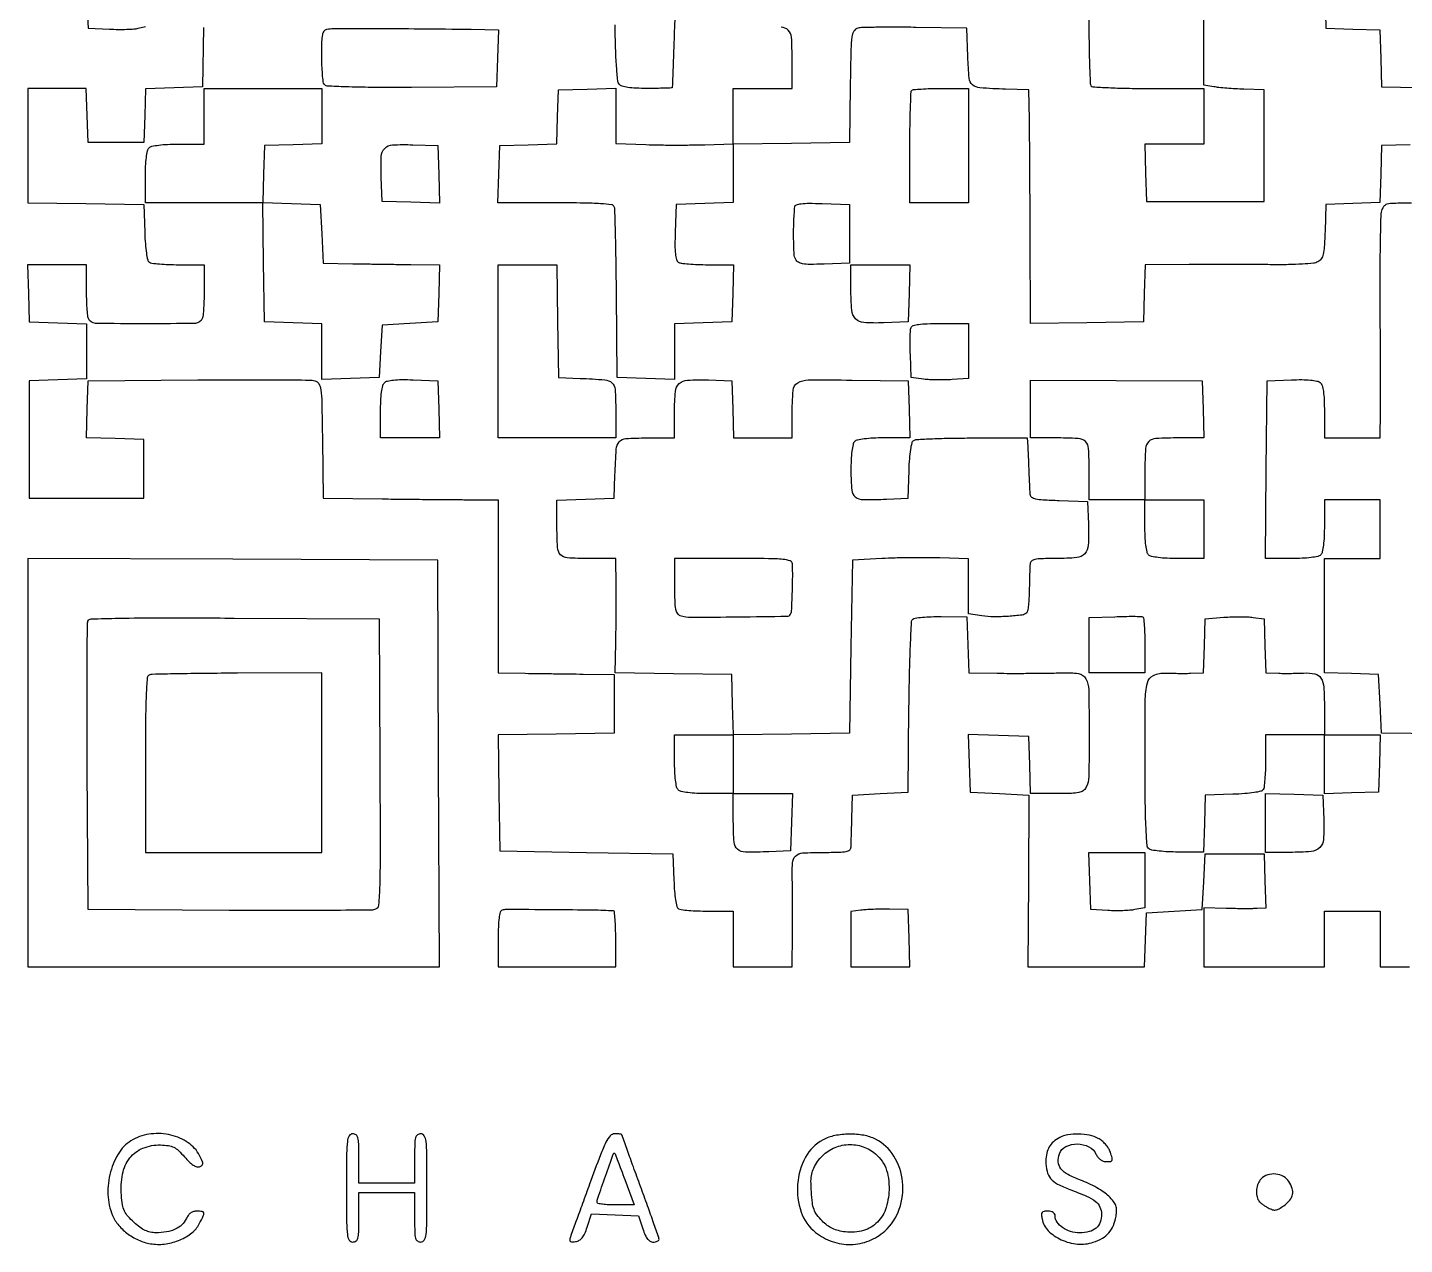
# Model space of a CAD drawing. Extents: x 156 to 936, y 100 to 969.
# Drawn here: x 155.9 to 600.9, y 100.2 to 493.7 of the extents above; entities that cross this region are included whole.
import ezdxf

# ---------------------------------------------------------------- set-up
doc = ezdxf.new("R2010")
doc.units = 0

msp = doc.modelspace()

# ---------------------------------------------------------------- linework, layer by layer
for points in [[(365.5, 512.5), (364.944016, 493.5, -0.000919), (364.716886, 486.197375, -0.001503), (364.49436, 480.007812, -0.000154), (364.277205, 474.478061, -0.15636), (364.194016, 474.25, -0.222372), (363.995595, 474.148409, -0.001153), (361.74296, 474.073438, -0.004771), (359.156368, 474.018021, -0.00297), (356.122445, 474, -0.010751), (352.551256, 474.076799, -0.025861), (349.918769, 474.326878, -0.032969), (348.059818, 474.727643, -0.151089), (347.146237, 475.323796, -0.150078), (346.652029, 476.509893, -0.006421), (346.267561, 481.0752, -0.009449), (345.958517, 486.981462, -0.004527), (345.773792, 494.573796)], [(175, 503), (175.5, 493.5), (182.400991, 493.179488, 0.009102), (185.215284, 493.100085, 0.009771), (187.964837, 493.126311, 0.009381), (190.321912, 493.23916, 0.044856), (191.650991, 493.44854), (194, 494.038104)], [(575.213788, 503.25), (575.5, 493.5), (584.212982, 493.211607), (592.925964, 492.923214), (593.212982, 483.711607), (593.5, 474.5), (611.926619, 474.226758, 0.003139)], [(498.829153, 499.225996, -0.002493), (498.906224, 492.638795, 0.00301), (498.989329, 486.112148, 0.004639), (499.147529, 480.469485, 0.001633), (499.344525, 475.616917, 0.128128), (499.568729, 474.888795, 0.244469), (500.170805, 474.529781, 0.002531), (505.226839, 474.261083, 0.007373), (511.141981, 474.064122, 0.004635), (518.059017, 474), (536, 474), (536, 465), (536, 456), (526.462474, 456), (516.924948, 456), (517.212474, 446.75), (517.5, 437.5), (536.5, 437.5), (555.5, 437.5), (555.5, 455.5), (555.5, 473.5), (549, 473.745913, -0.005727), (546.273082, 473.880374, -0.005167), (543.454687, 474.080976, -0.005182), (540.932722, 474.313028, -0.016338), (539.25, 474.541226), (536, 475.090626), (536.015313, 492.795313, -0.00404), (536.07678, 499.667621, -0.006089)], [(602.711984, 455.787023), (593.5, 455.5), (593.212982, 446.288393), (592.925964, 437.076786), (584.212982, 436.788393), (575.5, 436.5), (575.211278, 427.76446, -0.006717), (574.982155, 422.837825, -0.042881), (574.619535, 420.365203, -0.092602), (573.978095, 418.913279, -0.120255), (572.898558, 417.94571, -0.097176), (571.456775, 417.50342, -0.010071), (567.902961, 417.205027, -0.011564), (563.430998, 417.023813, -0.007219), (558.18728, 417.008414, 0.001455), (552.307766, 417.058921, 0.000781), (545.051974, 417.088799, 0.000778), (537.65148, 417.096205, 0.001219), (531.287526, 417.077164), (517.075052, 417), (516.787526, 407.75), (516.5, 398.5), (498.25, 398.267027), (480, 398.034054), (479.920976, 426.267027, 0.000461), (479.878173, 437.772683, 0.000496), (479.814941, 448.997189, 0.000468), (479.742092, 458.631535, 0.002375), (479.670976, 464), (479.5, 473.5), (472, 473.75303, -0.008759), (463.707095, 474.178354, -0.161813), (461.306759, 475.163917, -0.19589), (460.195412, 477.333109, -0.013873), (459.787398, 484.259666), (459.5, 493.5), (443, 493.747311, 0.003055), (436.517262, 493.804857, 0.004208), (430.692549, 493.771952, 0.002709), (425.805212, 493.676721, 0.050162), (424.272507, 493.483908, 0.20154), (422.978688, 492.554106, 0.104716), (422.301532, 490.647341, 0.02769), (421.991406, 486.638377, 0.001724), (421.772507, 474.736597), (421.5, 456.5), (402.75, 456.227935), (384, 455.955869), (384, 446.515461), (384, 437.075052), (374.75, 436.787526), (365.5, 436.5), (365.208654, 427.58457, 0.007874), (365.136581, 423.325344, 0.025891), (365.278743, 420.518036, 0.03736), (365.608404, 418.675579, 0.190691), (366.208654, 417.849883, 0.110589), (367.107413, 417.52683, 0.009469), (369.555128, 417.266784, 0.012148), (372.519159, 417.080958, 0.009118), (375.787526, 417.015313), (384.075052, 417), (383.787526, 407.75), (383.5, 398.5), (374.25, 398.212474), (365, 397.924948), (365, 388.924948), (365, 379.924948), (355.75, 380.212474), (346.5, 380.5), (346.247402, 407.5, 0.001572), (346.116913, 417.939182, 0.002447), (345.932113, 426.935938, 0.0007), (345.722174, 434.758061, 0.08234), (345.528787, 435.75, 0.280672), (344.712209, 436.392535, 0.013461), (341.107601, 436.726897, 0.013218), (335.613118, 436.942063, 0.003177), (326.493859, 437), (307.924948, 437), (308.212474, 446.25), (308.5, 455.5), (317.711607, 455.787018), (326.923214, 456.074036), (327.211607, 464.787018), (327.5, 473.5), (336.75, 473.787526), (346, 474.075052), (346, 465.131233), (346, 456.187415), (355.75, 455.843707, 0.005283), (360.153963, 455.735031, 0.003227), (365.353125, 455.695249, 0.003234), (370.504793, 455.722408, 0.005736), (374.75, 455.820969), (384, 456.141938), (384, 465.070969), (384, 474), (393.5, 474), (403, 474), (403, 483.393011, 0.013298), (402.809647, 490.54893, 0.19079), (401.767356, 492.820169, 0.18106), (399.429085, 493.823337, 0.011759)], [(212.771593, 493.75), (212.5, 474.5), (203.288393, 474.212982), (194.076786, 473.925964), (193.788393, 465.212982), (193.5, 456.5), (184.5, 456.5), (175.5, 456.5), (175.211067, 465.25), (174.922134, 474), (165.461067, 474), (156, 474), (156, 455.522065), (156, 437.044131), (174.75, 436.772065), (193.5, 436.5), (193.792098, 427.532999, 0.009786), (193.991711, 423.707636, 0.020298), (194.326695, 420.737125, 0.020215), (194.75425, 418.552989, 0.195149), (195.292098, 417.798312, 0.112618), (196.144238, 417.495093, 0.008743), (198.568616, 417.251635, 0.011595), (201.501991, 417.077158, 0.008591), (204.75, 417.015313), (213, 417), (213, 409.081787, -0.006883), (212.956705, 405.936708, -0.008746), (212.826033, 403.036198, -0.007109), (212.640185, 400.618819, -0.068975), (212.40777, 399.620249, -0.305112), (210.164623, 398.045419, -0.004957), (194, 397.885147, -0.004957), (177.835377, 398.045419, -0.305112), (175.59223, 399.620249, -0.068975), (175.359815, 400.618819, -0.007109), (175.173967, 403.036198, -0.008746), (175.043295, 405.936708, -0.006883), (175, 409.081787), (175, 417), (165.462474, 417), (155.924948, 417), (156.212474, 407.75), (156.5, 398.5), (165.75, 398.212474), (175, 397.924948), (175, 389), (175, 380.075052), (165.75, 379.787526), (156.5, 379.5), (156.5, 360.5), (156.5, 341.5), (175, 341.5), (193.5, 341.5), (193.5, 351), (193.5, 360.5), (184.212977, 360.788016), (174.925954, 361.076031), (175.212977, 370.288016), (175.5, 379.5), (211, 379.768346, -0.001442), (224.766368, 379.832694, -0.002194), (236.726345, 379.801628, -0.000791), (247.030679, 379.713344, -0.056106), (248.727984, 379.504819, -0.203014), (250.024639, 378.549601, -0.101917), (250.70009, 376.591426, -0.026967), (251.009402, 372.480732, -0.001666), (251.227984, 360.236474), (251.5, 341.5), (270.5, 341.280494, 0.000352), (278.452664, 341.194222, 0.000323), (286.635938, 341.11651, 0.000323), (293.936743, 341.056617, 0.001065), (298.75, 341.030494), (308, 341), (308, 313), (308, 285), (316.75, 284.896741, -0.000251), (320.818213, 284.846692, -0.000132), (325.867188, 284.780709, -0.000132), (331.034694, 284.710448, -0.000203), (335.5, 284.646741), (345.5, 284.5), (345.5, 275), (345.5, 265.5), (326.728016, 265.227854), (307.956032, 264.955708), (308.228016, 246.227854), (308.5, 227.5), (336.5, 227), (364.5, 226.5), (364.793967, 218.031844, 0.010674), (364.994333, 214.460658, 0.020911), (365.333008, 211.63313, 0.02067), (365.763838, 209.533237, 0.192561), (366.293967, 208.797157, 0.112667), (367.145071, 208.494381, 0.008725), (369.569165, 208.251296, 0.011582), (372.502124, 208.077072, 0.008579), (375.75, 208.015313), (384, 208), (384, 199), (384, 190), (393.5, 190), (403, 190), (403.112217, 200.75, 0.001736), (403.143863, 205.293161, 0.001509), (403.146125, 210.054607, 0.001518), (403.122087, 214.364557, 0.004466), (403.070066, 217.329512, -0.016972), (403.116806, 223.590176, -0.192478), (404.111084, 225.806452, -0.179652), (406.393138, 226.807192, -0.014441), (413.067388, 227, 0.005225), (418.166083, 227.053287, 0.042888), (420.475439, 227.30046, 0.125156), (421.604343, 227.833811, 0.2158), (422.052954, 228.75, 0.000721), (422.083895, 229.823683, 0.000087), (422.148235, 232.189063, 0.000103), (422.223627, 235.000094, 0.000085), (422.302954, 238), (422.5, 245.5), (431.5, 246), (440.5, 246.5), (440.766466, 273.966466, -0.003055), (440.93695, 284.748526, -0.005162), (441.228301, 293.781078, -0.00157), (441.580595, 301.482959, -0.186247), (441.976585, 302.376585, -0.163309), (442.717622, 302.745245, -0.011197), (445.078193, 303.019079, -0.015047), (447.965753, 303.201242, -0.010688), (451.210119, 303.238668), (459.5, 303.157097), (459.787526, 294.078548), (460.075052, 285), (469.287526, 284.906082, 0.002281), (473.478571, 284.882476, 0.001343), (478.488258, 284.890566, 0.001343), (483.494142, 284.92554, 0.002296), (487.672502, 284.985146, -0.005467), (493.060703, 285.027831, -0.043688), (495.533309, 284.803865, -0.105162), (496.949187, 284.22648, -0.121249), (497.922502, 283.144806, -0.118734), (498.851863, 279.5801, -0.004368), (498.991433, 265.535136, -0.004351), (498.886044, 251.48572, -0.11936), (497.964816, 247.934259, -0.124845), (497.035635, 246.91623, -0.095527), (495.637562, 246.33809, -0.043663), (493.254746, 246.064385, -0.006774), (488.502342, 246), (480.075052, 246), (479.787526, 255.25), (479.5, 264.5), (469.711989, 264.78667), (459.923978, 265.073341), (460.211989, 255.78667), (460.5, 246.5), (470, 246), (479.5, 245.5), (479.336547, 217.75), (479.173095, 190), (498.047614, 190), (516.922134, 190), (517.211067, 198.75), (517.5, 207.5), (526.5, 208), (535.5, 208.5), (536, 217.5), (536.5, 226.5), (546, 226.5), (555.5, 226.5), (555.788933, 217.75), (556.077866, 209), (553.288933, 208.844005, -0.011673), (551.759812, 208.794244, -0.002714), (549.189562, 208.784587, -0.002799), (546.230203, 208.806102, -0.00274), (543.25, 208.860787), (536, 209.033563), (536, 199.516782), (536, 190), (555.5, 190), (575, 190), (575, 199), (575, 208), (584, 208), (593, 208), (593, 199), (593, 190), (602.5, 190)], [(622.25, 265.234665), (593.5, 265.5), (593, 275), (592.5, 284.5), (583.75, 284.788933), (575, 285.077866), (575, 303.538933), (575, 322), (584, 322), (593, 322), (593, 331.5), (593, 341), (584, 341), (575, 341), (575, 332.7, -0.011084), (574.92177, 329.171507, -0.020332), (574.677711, 326.306878, -0.021091), (574.310542, 324.139671, -0.144849), (573.8, 323.2, -0.144917), (572.859654, 322.689253, -0.021075), (570.689794, 322.322156, -0.020312), (567.820731, 322.078183, -0.011054), (564.284665, 322), (555.969329, 322), (556.234665, 350.75), (556.5, 379.5), (564.344796, 379.793771, -0.01153), (567.735348, 379.842502, -0.021342), (570.485252, 379.701133, -0.023545), (572.568167, 379.405224, -0.126804), (573.594796, 378.921326, -0.145524), (574.251072, 377.939147, -0.03848), (574.673265, 376.078343, -0.027148), (574.9254, 373.342652, -0.009406), (575, 369.377555), (575, 361), (584, 361), (593, 361), (593.083844, 369.75, 0.00226), (593.109019, 374.722683, 0.000431), (593.106128, 383.760784, 0.00046), (593.083943, 394.31097, 0.000423), (593.041966, 405.159053, -0.002312), (593.041009, 415.561562, -0.00335), (593.144196, 424.748099, -0.001723), (593.310584, 432.529829, -0.055326), (593.56653, 434.409053, -0.089708), (594.24644, 435.911977, -0.177226), (595.300931, 436.658769, -0.062032), (597.340941, 436.94936, -0.004397), (603.098711, 437)]]:
    msp.add_lwpolyline(points, format="xyb")
for points in [[(299.287526, 493.121642), (308.075052, 493), (307.787526, 483.75), (307.5, 474.5), (280, 474.359051, -0.002265), (267.070776, 474.351343, -0.007868), (258.714137, 474.515722, -0.004826), (252.753427, 474.784463, -0.24048), (251.765313, 475.359051, -0.115125), (251.474787, 476.172963, -0.008323), (251.241942, 478.566745, -0.01131), (251.074725, 481.461555, -0.008302), (251.015313, 484.676676, -0.006634), (251.066297, 489.150981, -0.042352), (251.31365, 491.404712, -0.102426), (251.821392, 492.611996, -0.197243), (252.685044, 493.176676, -0.047098), (254.785547, 493.377777, -0.000626), (267.869747, 493.378707, -0.001833), (282.739832, 493.306621, -0.001332)], [(251, 465.037526), (251, 456.075052), (241.75, 455.787526), (232.5, 455.5), (232.212977, 446.288016), (231.925954, 437.076031), (241.212977, 436.788016), (250.5, 436.5), (251, 427), (251.5, 417.5), (261, 417.329024, 0.000734), (265.310027, 417.257785, 0.000438), (270.437586, 417.185059, 0.000439), (275.54497, 417.121578, 0.000761), (279.787526, 417.079024), (289.075052, 417), (288.787526, 407.75), (288.5, 398.5), (279.5, 398), (270.5, 397.5), (270, 389), (269.5, 380.5), (260.25, 380.212474), (251, 379.924948), (251, 388.924948), (251, 397.924948), (241.75, 398.212474), (232.5, 398.5), (232.228407, 417.75), (231.956814, 437), (212.978407, 437), (194, 437), (194, 445.3, -0.011084), (194.07823, 448.828493, -0.020332), (194.322289, 451.693122, -0.021091), (194.689458, 453.860329, -0.144849), (195.2, 454.8, -0.144849), (196.139671, 455.310542, -0.021091), (198.306878, 455.677711, -0.020332), (201.171507, 455.92177, -0.011084), (204.7, 456), (213, 456), (213, 465), (213, 474), (232, 474), (251, 474)], [(460, 455.5), (460, 437), (450.523613, 437), (441.047227, 437), (441.051245, 454.860965, -0.003345), (441.098909, 461.753588, -0.005285), (441.241799, 467.662988, -0.001572), (441.435418, 472.770535, -0.188269), (441.694298, 473.360965, -0.175813), (442.239951, 473.61607, -0.005475), (444.740408, 473.812283, -0.010092), (447.735408, 473.953685, -0.006749), (451.166667, 474), (460, 474)], [(288.788029, 446.211971), (289.076058, 436.923942), (279.788029, 437.211971), (270.5, 437.5), (270.206229, 445.344796, -0.019645), (270.218611, 452.021195, -0.185166), (271.333807, 454.605942, -0.189669), (273.876766, 455.748898, -0.020771), (280.403945, 455.787955), (288.5, 455.5)], [(421.5, 427), (421.5, 417.5), (413.306341, 417.210468, -0.006813), (408.73243, 417.111223, -0.042663), (406.402455, 417.291471, -0.093742), (405.036209, 417.789291, -0.136707), (404.155912, 418.710468, -0.109543), (403.655488, 420.499388, -0.009585), (403.487795, 425.237339, -0.013117), (403.541508, 430.596354, -0.014329), (403.879043, 435.788933, -0.297794), (404.366635, 436.401316, -0.051858), (405.882261, 436.733684, -0.029391), (408.451304, 436.871231, -0.006933), (412.75, 436.788933), (421.5, 436.5)], [(327.227441, 398.75), (327.5, 380.5), (334.5, 380.245668, -0.009074), (342.47539, 379.810854, -0.165509), (344.785755, 378.832254, -0.199016), (345.810651, 376.706186, -0.014075), (346, 369.980948), (346, 361), (327, 361), (308, 361), (308, 389), (308, 417), (317.477441, 417), (326.954883, 417)], [(440.787526, 407.75), (440.5, 398.5), (432.520365, 398.203802, -0.024754), (426.179672, 398.2824, -0.188489), (423.521953, 399.515788, -0.172538), (422.277182, 402.288424, -0.02007), (422, 409.19113), (422, 417), (431.537526, 417), (441.075052, 417)], [(460, 389.09255), (460, 380.185099), (454.75, 379.84255, -0.011993), (452.447733, 379.747712, -0.008551), (449.867188, 379.747499, -0.00864), (447.405027, 379.831985, -0.018196), (445.5, 380), (441.5, 380.5), (441.203033, 387.906415, -0.007079), (441.126964, 390.841003, -0.009185), (441.144753, 393.531874, -0.007235), (441.23321, 395.773024, -0.078282), (441.421649, 396.656415, -0.228018), (442.10667, 397.302323, -0.041983), (443.847946, 397.698536, -0.027394), (446.610611, 397.934044, -0.007567), (450.968615, 398), (460, 398)], [(288.787526, 370.25), (289.075052, 361), (279.537526, 361), (270, 361), (270, 369.3, -0.010805), (270.078234, 372.919712, -0.021718), (270.325462, 375.765786, -0.024363), (270.706211, 377.872573, -0.139838), (271.25, 378.855354, -0.140175), (272.240307, 379.407991, -0.032041), (274.151155, 379.728934, -0.024927), (276.841248, 379.870293, -0.010202), (280.5, 379.805354), (288.5, 379.5)], [(383.787526, 370.25), (384.075052, 361), (393.537526, 361), (403, 361), (403.013655, 368.25, -0.017697), (403.317578, 376.399845, -0.245617), (404.819339, 378.825455, -0.133098), (408.149979, 379.747568, -0.004198), (422.355061, 379.705756), (440.5, 379.5), (440.787526, 370.25), (441.075052, 361), (432.737526, 361, 0.01101), (429.190499, 360.921884, 0.020283), (426.315021, 360.678036, 0.021051), (424.141321, 360.311042, 0.145015), (423.2, 359.8, 0.144765), (422.689713, 358.86117, 0.021112), (422.322455, 356.697258, 0.020356), (422.078287, 353.838136, 0.011122), (422, 350.319052, 0.019851), (422.245842, 344.129415, 0.208391), (423.41302, 341.942745, 0.16774), (425.947407, 341.054179, 0.01198), (433.520917, 341.199088), (440.5, 341.5), (440.792098, 350.467001, -0.009786), (440.991711, 354.292364, -0.020298), (441.326695, 357.262875, -0.020215), (441.75425, 359.447011, -0.195149), (442.292098, 360.201688, -0.129255), (443.258788, 360.510353, -0.002676), (448.359241, 360.748365, -0.006075), (454.360319, 360.923221, -0.004029), (461.25, 360.984687), (479, 361), (479.150509, 358.25, -0.002283), (479.221867, 356.82714, -0.000713), (479.316114, 354.692187, -0.000713), (479.414579, 352.30739, -0.000787), (479.502918, 350, 0.001391), (479.591042, 347.768739, 0.00154), (479.688864, 345.612586, 0.001427), (479.783276, 343.772815, 0.007962), (479.852408, 342.787526, 0.221413), (480.37016, 341.88695, 0.101229), (481.641756, 341.332063, 0.039105), (484.120251, 341.004194, 0.005569), (489.25, 340.787526), (498.5, 340.5), (498.7363, 333.158659, -0.019332), (498.691704, 326.279559, -0.17652), (497.559177, 323.559894, -0.186738), (494.975556, 322.287719, -0.022085), (488.464816, 322, 0.005763), (483.678699, 321.944835, 0.044524), (481.455376, 321.694687, 0.123786), (480.344373, 321.161642, 0.204543), (479.877143, 320.25, 0.008838), (479.822244, 319.203559, 0.001261), (479.753027, 317.055868, 0.001434), (479.684826, 314.514369, 0.001223), (479.627143, 311.833805, -0.009236), (479.529377, 309.230824, -0.013198), (479.339132, 306.92745, -0.009086), (479.09755, 305.035051, -0.161355), (478.825222, 304.49236, -0.166175), (477.298973, 303.743, -0.014251), (472.905703, 303.308565, -0.019914), (468.203714, 303.166316, -0.034832), (464.32161, 303.47448), (460, 304.122546), (460, 312.992653), (460, 321.86276), (450.75, 322.18138, 0.007), (446.521873, 322.267784, 0.004027), (441.426563, 322.25953, 0.004022), (436.307538, 322.168824, 0.006705), (432, 322), (422.5, 321.5), (422, 293.5), (421.5, 265.5), (402.75, 265.227935), (384, 264.955869), (384, 255.477935), (384, 246), (393.537526, 246), (403.075052, 246), (402.787526, 236.75), (402.5, 227.5), (395.520917, 227.199088, -0.012322), (387.88044, 227.058134, -0.176722), (385.372662, 227.990719, -0.202101), (384.227183, 230.267676, -0.01682), (384, 237.019052), (384, 246), (375.7, 246, -0.011084), (372.171507, 246.07823, -0.020332), (369.306878, 246.322289, -0.021091), (367.139671, 246.689458, -0.144849), (366.2, 247.2, -0.144849), (365.689458, 248.139671, -0.021091), (365.322289, 250.306878, -0.020332), (365.07823, 253.171507, -0.011084), (365, 256.7), (365, 265), (374.536212, 265), (384.072424, 265), (383.786212, 274.75), (383.5, 284.5), (364.653375, 284.772421), (345.806749, 285.044841), (346.021979, 294.772421, 0.002583), (346.095918, 299.132823, 0.00164), (346.139145, 304.212836, 0.001647), (346.1488, 309.200092, 0.003049), (346.118604, 313.25), (346, 322), (337.106989, 322, -0.014732), (330.350994, 322.199102, -0.19511), (328.143776, 323.249844, -0.175559), (327.171283, 325.592092, -0.011491), (327, 333.044262), (327, 340.924948), (336.25, 341.212474), (345.5, 341.5), (345.75303, 349, -0.008402), (346.176069, 357.365335, -0.161469), (347.147153, 359.744619, -0.203902), (349.278201, 360.802642, -0.014636), (356.019052, 361), (365, 361), (365, 369.45031, -0.021333), (365.279279, 375.993105, -0.185429), (366.528552, 378.566067, -0.178432), (369.205238, 379.694416, -0.019479), (376, 379.740908), (383.5, 379.5)], [(535.787526, 370.25), (536.075052, 361), (528.119313, 361, 0.011676), (520.578687, 360.823888, 0.180709), (518.23551, 359.821417, 0.191194), (517.190859, 357.550484, 0.01333), (517, 350.393011), (517, 341), (526.5, 341), (536, 341), (536, 331.5), (536, 322), (527.7, 322, -0.011084), (524.171507, 322.07823, -0.020332), (521.306878, 322.322289, -0.021091), (519.139671, 322.689458, -0.144849), (518.2, 323.2, -0.144849), (517.689458, 324.139671, -0.021091), (517.322289, 326.306878, -0.020332), (517.07823, 329.171507, -0.011084), (517, 332.7), (517, 341), (508, 341), (499, 341), (499, 350.393011, 0.013298), (498.809647, 357.54893, 0.19079), (497.767356, 359.820169, 0.18106), (495.429085, 360.823337, 0.011759), (487.918213, 361), (480, 361), (480, 370.358808), (480, 379.717617), (507.75, 379.608808), (535.5, 379.5)], [(365, 313.067388, 0.005942), (365.059066, 308.097021, 0.039812), (365.313728, 305.641671, 0.095383), (365.838737, 304.300502, 0.180671), (366.75, 303.607756, 0.073525), (370.488689, 303.059032, 0.002464), (385.48093, 303.148793, 0.000937), (401.359616, 303.351887, 0.256023), (402.498761, 303.997995, 0.127406), (402.822167, 305.043004, 0.002554), (403.054509, 310.628249, 0.006757), (403.180447, 316.113777, 0.015449), (403.091694, 320.25, 0.306935), (402.345819, 321.235312, 0.059022), (400.036984, 321.725767, 0.020902), (395.411329, 321.955431, 0.001953), (384, 322), (365, 322)], [(269.759817, 255.860756, -0.000764), (269.87272, 227.927169, -0.00799), (269.718396, 216.469094, -0.011301), (269.378632, 209.947145, -0.290193), (268.367296, 208.58745, -0.089452), (267.032792, 208.333595, -0.000479), (253.803136, 208.219928, -0.002086), (238.709184, 208.167691, -0.00132), (221.107479, 208.226694), (175.5, 208.5), (175.239372, 254.5, -0.000997), (175.174287, 272.225103, -0.001596), (175.197198, 287.357597, -0.000282), (175.267665, 300.72814, -0.090314), (175.461789, 301.759906, -0.301449), (176.45055, 302.464468, -0.003096), (185.402033, 302.70934, -0.005599), (198.68089, 302.841585, -0.001079), (222.722417, 302.759906), (269.5, 302.5)], [(517, 293.940983), (517, 285), (508, 285), (499, 285), (499, 293.959558), (499, 302.919115), (507.25, 303.209558, -0.003781), (510.46554, 303.298422, -0.005533), (513.296875, 303.323909, -0.002827), (515.691447, 303.305428, -0.094645), (516.25, 303.190983, -0.275007), (516.549995, 302.790758, -0.006393), (516.779688, 300.346326, -0.012377), (516.94584, 297.390443, -0.00785)], [(555.788933, 293.735454), (556.077866, 285), (560.288933, 284.903108, 0.005053), (562.177474, 284.878746, 0.003199), (564.379532, 284.886683, 0.003212), (566.542643, 284.922221, 0.005923), (568.300964, 284.983256, -0.062339), (571.963011, 284.697134, -0.209364), (573.883277, 283.339944, -0.12054), (574.793899, 280.425617, -0.015734), (575, 273.877555), (575, 265), (584.037526, 265), (593.075052, 265), (592.787526, 255.75), (592.5, 246.5), (583.75, 246.211067), (575, 245.922134), (575, 255.461067), (575, 265), (565.5, 265), (556, 265), (555.984687, 256.75, -0.008591), (555.922842, 253.501991, -0.011595), (555.748365, 250.568616, -0.008743), (555.504907, 248.144238, -0.112618), (555.201688, 247.292098, -0.195149), (554.447011, 246.75425, -0.020215), (552.262875, 246.326695, -0.020298), (549.292364, 245.991711, -0.009786), (545.467001, 245.792098), (536.5, 245.5), (536.213055, 236.293865), (535.926109, 227.08773), (527.740991, 227.105717, -0.01149), (524.516553, 227.186914, -0.015377), (521.599829, 227.417544, -0.012524), (519.211511, 227.741226, -0.134037), (518.328904, 228.141997, -0.203711), (517.693221, 229.374592, -0.00709), (517.362729, 234.871762, -0.008766), (517.134691, 242.91734, -0.002236), (517.052121, 255.958658, -0.002509), (517.115253, 275.947928, -0.054291), (517.79866, 281.779865, -0.232048), (519.771254, 284.213452, -0.12062), (523.699036, 284.983256, 0.005923), (525.457357, 284.922221, 0.003212), (527.620468, 284.886683, 0.003199), (529.822526, 284.878746, 0.005053), (531.711067, 284.903108), (535.922134, 285), (536.211067, 293.75), (536.5, 302.5), (542.5, 303, -0.011508), (545.05374, 303.15373, -0.00966), (547.765625, 303.201977, -0.00978), (550.245188, 303.149672, -0.026335), (552, 302.985454), (555.5, 302.470908)], [(195.25, 284.337719, 0.286605), (194.579791, 283.416621, 0.006896), (194.265434, 277.906228, 0.008864), (194.055066, 269.647433, 0.001935), (194, 255.416667), (194, 227), (222.5, 227), (251, 227), (251, 256), (251, 285), (223.75, 284.921053, 0.001717), (213.21496, 284.854351, 0.002675), (204.1375, 284.717133, 0.000767), (196.247198, 284.543529, 0.090243)], [(574.796198, 237.520365, -0.024754), (574.7176, 231.179672, -0.188489), (573.484212, 228.521953, -0.172538), (570.711576, 227.277182, -0.02007), (563.80887, 227), (556, 227), (556, 236.537526), (556, 246.075052), (565.25, 245.787526), (574.5, 245.5)], [(517, 218.045313), (517, 209.090626), (513.75, 208.482682, -0.027401), (512.124346, 208.269925, -0.010403), (509.839062, 208.145157, -0.010267), (507.343963, 208.112208, -0.012364), (505, 208.187369), (499.5, 208.5), (499.212474, 217.75), (498.924948, 227), (507.962474, 227), (517, 227)], [(309.25, 208.285002, 0.244674), (308.666489, 207.651241, 0.032906), (308.29771, 205.817239, 0.025003), (308.067253, 203.035235, 0.008164), (308, 198.916667), (308, 190), (327, 190), (346, 190), (346, 199, 0.007813), (345.946025, 202.45404, 0.012866), (345.779688, 205.370032, 0.006475), (345.550346, 207.760119, 0.364945), (345.25, 208.046919, 0.012188), (338.678761, 208.297417, 0.001778), (325.320906, 208.43327, 0.000392), (310.606643, 208.519059, 0.088173)], [(425.25, 208.297215), (422, 207.873283), (422, 198.936642), (422, 190), (431.537526, 190), (441.075052, 190), (440.787526, 199.25), (440.5, 208.5), (434.5, 208.610573, 0.006996), (431.964543, 208.62182, 0.006077), (429.307813, 208.564136, 0.006124), (426.904167, 208.453222, 0.017839)], [(190.009323, 134.144664, 0.12606), (185.624345, 130.116065, 0.078578), (182.761879, 123.707932, 0.074543), (181.917159, 116.359928, 0.090603), (183.393895, 109.599703, 0.079039), (185.379536, 106.386545, 0.058931), (188.45634, 103.567031, 0.057307), (192.208429, 101.470356, 0.064808), (196.18705, 100.38784, 0.072177), (200.675907, 100.42325, 0.062509), (205.209485, 101.71145, 0.065959), (209.034969, 103.970541, 0.107508), (211.429001, 106.862704, 0.008801), (212.728768, 109.488433, 0.157714), (212.848476, 110.409826, 0.323118), (212.351719, 110.883946, 0.034271), (210.660515, 111, 0.075606), (209.579346, 110.835575, 0.081142), (208.624508, 110.358001, 0.075346), (207.817974, 109.566304, 0.05424), (207.172806, 108.479922, -0.099832), (205.792296, 106.572654, -0.078826), (203.667799, 105.156533, -0.065904), (200.848663, 104.287588, -0.041868), (197.420215, 104, -0.052459), (195.604452, 104.191031, -0.057592), (193.927639, 104.755468, -0.049447), (192.22833, 105.770785, -0.026115), (190.33125, 107.335242, -0.026972), (188.354518, 109.353328, -0.071389), (187.252139, 111.041142, -0.066887), (186.629899, 113.035231, -0.021542), (186.24039, 116.114755, -0.069173), (186.620904, 122.977764, -0.117434), (188.992382, 128.185578, -0.132633), (193.206352, 131.362298, -0.101503), (198.907837, 132.399346, -0.029319), (201.46629, 132.19163, -0.081037), (203.18679, 131.656868, -0.075627), (204.71503, 130.579539, -0.023249), (206.662666, 128.527506, 0.021642), (208.180304, 126.9182, 0.047876), (209.495821, 125.863609, 0.06814), (210.608704, 125.334237, 0.1702), (211.49627, 125.360195, 0.073255), (212.303196, 125.814375, 0.232714), (212.567547, 126.355253, 0.107874), (212.381706, 127.195764, 0.011183), (211.486422, 129.026257, 0.124703), (207.857959, 133.118718, 0.091086), (202.276648, 135.581957, 0.086349), (195.899225, 135.975843, 0.095711)], [(259, 118.5, 0.001825), (259.040662, 107.362042, 0.026629), (259.278571, 103.4375, 0.103099), (259.868713, 101.652291, 0.267644), (261, 101, 0.157888), (262.078201, 101.349175, 0.176663), (262.6875, 102.25, 0.055952), (262.948615, 104.198839, 0.005351), (263, 109), (263, 117), (272, 117), (281, 117), (281, 109, 0.005351), (281.051385, 104.198839, 0.055952), (281.3125, 102.25, 0.176663), (281.921799, 101.349175, 0.157888), (283, 101, 0.267644), (284.131287, 101.652291, 0.103099), (284.721429, 103.4375, 0.026629), (284.959338, 107.362042, 0.001825), (285, 118.5, 0.001825), (284.959338, 129.637958, 0.026629), (284.721429, 133.5625, 0.103099), (284.131287, 135.347709, 0.267644), (283, 136, 0.157888), (281.921799, 135.650825, 0.176663), (281.3125, 134.75, 0.055952), (281.051385, 132.801161, 0.005351), (281, 128), (281, 120), (272, 120), (263, 120), (263, 128, 0.005351), (262.948615, 132.801161, 0.055952), (262.6875, 134.75, 0.176663), (262.078201, 135.650825, 0.157888), (261, 136, 0.267644), (259.868713, 135.347709, 0.103099), (259.278571, 133.5625, 0.026629), (259.040662, 129.637958, 0.001825)], [(337.549956, 119.75, 0.000109), (335.254526, 113.426154, 0.000161), (333.244914, 107.880401, 0.000071), (331.529818, 103.140545, 0.003223), (331.183008, 102.162004, 0.123559), (331.132884, 101.59572, 0.233401), (331.391663, 101.230294, 0.128292), (332.003891, 101.079929, 0.032707), (333.030916, 101.162004, 0.094498), (334.199636, 101.566992, 0.092631), (335.146741, 102.375708, 0.065546), (335.966834, 103.718084, 0.024207), (336.768446, 105.790322), (338.193548, 110.080644), (345.76652, 109.790322), (353.339492, 109.5), (354.753079, 105.25, 0.023248), (355.513336, 103.275756, 0.062728), (356.283704, 101.988729, 0.095441), (357.123755, 101.258112, 0.132144), (358.083333, 101, 0.041011), (358.817179, 101.060293, 0.060456), (359.436979, 101.241689, 0.07949), (359.85793, 101.508031, 0.215239), (360, 101.82277, 0.083554), (359.896276, 102.439138, 0.000652), (358.2375, 107.207974, 0.002374), (356.299788, 112.671935, 0.00152), (354, 119, -0.000597), (351.699673, 125.293346, -0.000971), (349.7625, 130.645151, -0.00011), (348.04384, 135.425543, -0.086442), (348, 135.67723, 0.35348), (347.897199, 135.804474, 0.017677), (347.332069, 135.905186, 0.021923), (346.597922, 135.976749, 0.013334), (345.726191, 136, 0.211581), (344.245708, 135.344157, 0.067755), (342.852687, 133.314392, 0.026393), (341.048393, 129.201313, 0.003053)], [(412.989882, 134.054981, 0.149118), (407.35074, 128.447511, 0.102991), (404.78604, 119.754835, 0.102369), (405.897844, 110.715644, 0.145481), (410.542503, 104.145227, 0.083379), (415.977961, 101.174804, 0.088429), (421.973861, 100.223342, 0.089847), (427.850712, 101.403863, 0.089554), (432.947511, 104.571545, 0.125985), (437.636459, 111.644262, 0.10904), (438.683312, 120.507909, 0.11231), (435.91051, 128.782363, 0.140461), (429.980067, 134.248446, 0.072845), (426.152127, 135.517608, 0.046559), (421.472659, 135.900603, 0.046536), (416.799462, 135.410983, 0.072409)], [(489.5, 134.845268, 0.053483), (487.449562, 133.420196, 0.080698), (486.058561, 131.75364, 0.080606), (485.265641, 129.730982, 0.053236), (485, 127.243129, 0.05551), (485.373826, 123.886342, 0.119586), (486.521093, 121.569887, 0.098987), (488.765882, 119.771006, 0.030583), (492.745913, 118.0075, -0.01347), (498.135855, 115.836642, -0.062639), (501.015135, 114.130467, -0.11538), (502.477158, 112.326202, -0.113295), (503, 110.048376, -0.087103), (502.53982, 107.426833, -0.12964), (501.22119, 105.521462, -0.116075), (499.009246, 104.379826, -0.061414), (495.928571, 104, -0.07314), (493.01026, 104.429187, -0.078773), (490.419426, 105.67834, -0.090781), (488.628088, 107.47739, -0.151694), (488, 109.5, 0.137619), (487.828956, 110.109672, 0.11496), (487.356445, 110.591191, 0.089208), (486.60553, 110.898088, 0.052557), (485.638672, 111, 0.041082), (484.401257, 110.898158, 0.193239), (483.80355, 110.534977, 0.176456), (483.591939, 109.835318, 0.03333), (483.757345, 108.489037, 0.148907), (485.761223, 104.68211, 0.09094), (489.959074, 101.752856, 0.084673), (495.236092, 100.355144, 0.102545), (500.313902, 100.938582, 0.051971), (503.255201, 102.261347, 0.081384), (505.392051, 104.020945, 0.083184), (506.8251, 106.339944, 0.056726), (507.666058, 109.329581, 0.035599), (507.847482, 111.346551, 0.091235), (507.609937, 112.787109, 0.083587), (506.859145, 114.122508, 0.026615), (505.328926, 115.82492, 0.048028), (503.777888, 117.103524, 0.019323), (501.440687, 118.551928, 0.018909), (498.785531, 119.92862, 0.022725), (496.189566, 121.011152, -0.034554), (492.177431, 122.796696, -0.101891), (489.86229, 124.710885, -0.150408), (488.989044, 126.9083, -0.111987), (489.364088, 129.506416, -0.187618), (491.495896, 131.853687, -0.116882), (495.161853, 132.711405, -0.113909), (498.896553, 131.838076, -0.173386), (501.194524, 129.472412, 0.056173), (501.822765, 128.423764, 0.073137), (502.623116, 127.64333, 0.078522), (503.564927, 127.164847, 0.078496), (504.608496, 127, 0.03637), (505.909071, 127.09473, 0.265889), (506.382043, 127.46574, 0.167802), (506.421143, 128.197682, 0.014074), (505.839563, 130.030385, 0.057224), (505.227492, 131.298274, 0.037469), (504.258667, 132.602293, 0.037483), (503.106787, 133.746346, 0.057516), (501.941243, 134.530385, 0.070551), (499.09877, 135.524312, 0.042578), (495.545388, 135.918236, 0.042982), (492.071364, 135.707425, 0.088728)], [(348.917347, 121.224166), (351.949694, 113), (345.974847, 113, -0.011783), (343.683323, 113.054011, -0.019378), (341.75168, 113.220313, -0.014083), (340.23973, 113.453148, -0.357754), (339.98832, 113.75, -0.086962), (340.224114, 115.230724, -0.001824), (342.678107, 122.278798, -0.000737), (345.28534, 129.645283, -0.551034), (345.613925, 129.719409, -0.103308), (345.773032, 129.4763, -0.000691), (346.696124, 127.112112, -0.002692), (347.73544, 124.396163, -0.001712)], [(428.683799, 130.471527, -0.063664), (431.172239, 128.344743, -0.072369), (432.921195, 125.74366, -0.066409), (433.956775, 122.56393, -0.043222), (434.326896, 118.713646, -0.075297), (433.406516, 112.22327, -0.121344), (430.585249, 107.437655, -0.131486), (426.055124, 104.752064, -0.096775), (420.212643, 104.2795, -0.033802), (417.965689, 104.687955, -0.049112), (416.071038, 105.369997, -0.049712), (414.362607, 106.401124, -0.035772), (412.677665, 107.860796, -0.035356), (411.020961, 109.769967, -0.072467), (410.074316, 111.505465, -0.057595), (409.541336, 113.687134, -0.015754), (409.211704, 117.219922, -0.014764), (409.099299, 120.730649, -0.050733), (409.324152, 122.996851, -0.064174), (409.96599, 124.880235, -0.034774), (411.197024, 127, -0.098358), (414.676438, 130.435546, -0.097052), (419.22082, 132.300734, -0.096901), (424.139058, 132.314384, -0.097713)], [(554.571429, 121.428571, 0.099217), (553.584805, 119.94738, 0.069018), (553.08224, 117.995513, 0.069683), (553.131994, 116.001999, 0.10656), (553.765313, 114.399704, 0.063508), (554.206469, 113.892203, 0.020203), (554.981806, 113.254927, 0.019802), (555.911815, 112.607728, 0.02083), (556.874878, 112.047688, 0.042135), (558.248933, 111.465376, 0.114738), (559.29474, 111.372949, 0.098883), (560.366481, 111.748993, 0.026575), (561.874878, 112.753962, 0.055779), (563.823404, 114.577567, 0.124181), (564.719064, 116.385507, 0.132025), (564.622559, 118.326987, 0.067061), (563.55974, 120.549169, 0.12228), (561.766056, 122.211487, 0.101983), (559.277962, 122.983302, 0.101544), (556.678286, 122.70968, 0.120107)]]:
    msp.add_lwpolyline(points, format="xyb", close=True)
msp.add_lwpolyline([(156, 256.007138), (156, 190), (222.50719, 190), (289.014379, 190), (288.75719, 255.75), (288.5, 321.5), (222.25, 321.757138), (156, 322.014276)], close=True)

doc.saveas('drawing.dxf')
